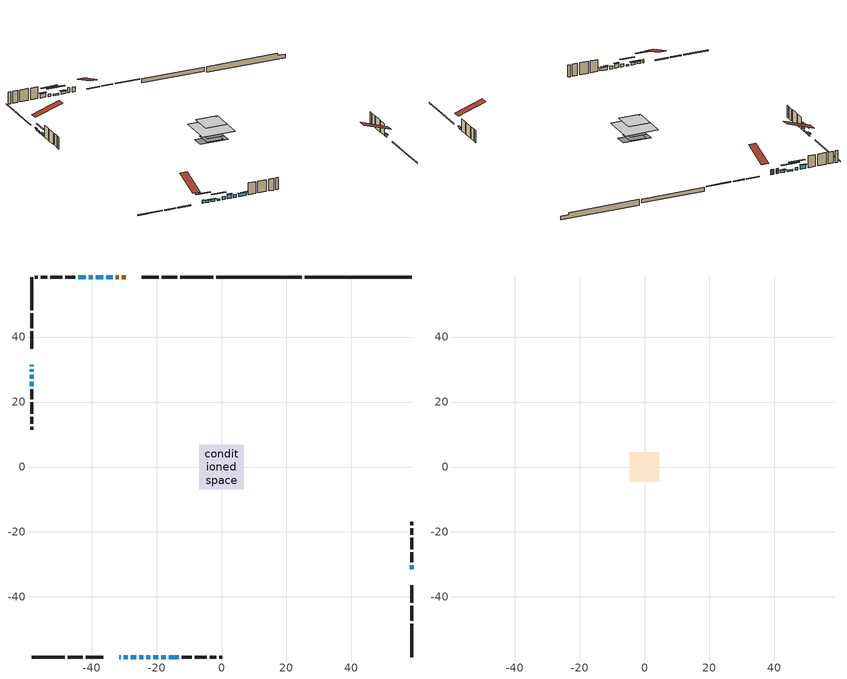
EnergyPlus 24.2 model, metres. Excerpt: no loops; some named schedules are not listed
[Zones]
conditioned space
 floor outside (Floor1 construction): -3.54,-3.54 -3.54,3.54 3.54,3.54 3.54,-3.54 z0.82
 floor outside (Floor2 construction): -0.68,-0.68 -0.68,0.68 0.68,0.68 0.68,-0.68 z0.82
 floor adiabatic (AdiabaticFloorConstruction): -6.8,-6.8 -6.8,6.8 6.8,6.8 6.8,-6.8 z3.26
 floor foundation (Slab1 construction): -5.87,-2.36 -5.87,2.36 5.87,2.36 5.87,-2.36 z-1.52
 floor foundation (Slab1 construction 1): -3.32,-3.32 -3.32,3.32 3.32,3.32 3.32,-3.32 z-0.81
 wall outside (RimJoist1 construction): -2.51,58.48 -12.76,58.48 / -58.48,-58.48 -48.23,-58.48 / -58.48,58.48 -58.48,48.23 / 58.48,-58.48 58.48,-48.23 z0.82:1.12
 wall outside (RimJoist2 construction): -13.69,58.48 -18.32,58.48 / -47.3,-58.48 -42.67,-58.48 / -58.48,47.3 -58.48,42.67 / 58.48,-47.3 58.48,-42.67 z0.82:1.12
 wall outside (RimJoist3 construction): -19.24,58.48 -24.62,58.48 / -41.74,-58.48 -36.37,-58.48 / -58.48,41.74 -58.48,36.37 / 58.48,-41.74 58.48,-36.37 z0.82:1.12
 wall outside (AdiabaticWallConstruction 1): -29.48,58.48 -30.75,58.48 / -31.67,58.48 -32.5,58.48 z0.82:2.85
 wall outside (AdiabaticWallConstruction): -31.51,-58.48 -31.07,-58.48 z0.82:2.22; -58.48,31.51 -58.48,30.97 z0.82:1.56; -33.43,58.48 -35.41,58.48 z0.82:1.84; -58.48,30.05 -58.48,29.26 z0.82:1.3; -30.15,-58.48 -28.87,-58.48 z0.82:1.76; -27.95,-58.48 -26.22,-58.48 / -39.68,58.48 -40.81,58.48 z0.82:1.74; 58.48,-31.51 58.48,-30.29 z0.82:1.71; -25.29,-58.48 -24.09,-58.48 / -58.48,28.33 -58.48,27.13 z0.82:1.38; -36.34,58.48 -38.76,58.48 z0.82:1.41; -23.17,-58.48 -21.9,-58.48 / -18.49,-58.48 -17.19,-58.48 z0.82:2.04; -41.73,58.48 -44.15,58.48 / -20.97,-58.48 -19.42,-58.48 z0.82:2.47; -16.26,-58.48 -13.11,-58.48 z0.82:1.96; -58.48,26.21 -58.48,24.88 z0.82:1.68
 wall outside (Wall1 construction): -45.08,58.48 -48.16,58.48 / -12.18,-58.48 -9.1,-58.48 / -58.48,23.95 -58.48,20.87 / 58.48,-29.36 58.48,-26.28 z0.82:5.7
 wall outside (Wall2 construction): -49.09,58.48 -52.66,58.48 / -8.17,-58.48 -4.6,-58.48 / -58.48,19.94 -58.48,16.37 / 58.48,-25.35 58.48,-21.78 z0.82:5.7
 wall outside (Wall3 construction): -53.59,58.48 -55.64,58.48 / -3.67,-58.48 -1.62,-58.48 / -58.48,15.44 -58.48,13.39 / 58.48,-20.85 58.48,-18.79 z0.82:5.7
 wall outside (Wall4 construction): -56.57,58.48 -57.55,58.48 / -0.69,-58.48 0.29,-58.48 / -58.48,12.46 -58.48,11.48 / 58.48,-17.86 58.48,-16.89 z0.82:5.7
 wall foundation (FoundationWall1 construction): 25.56,58.48,-1.52 25.56,58.48,0.82 55.18,58.48,0.82 55.18,58.48,-0.01 58.48,58.48,-0.01 58.48,58.48,-1.52
 wall foundation (FoundationWall2 construction): 24.63,58.48 -1.58,58.48 z-0.81:0.81
 window (WindowConstruction 12): -31.51,-58.48 -31.07,-58.48 z0.82:2.22
 window (WindowConstruction 6): -58.48,31.51 -58.48,30.97 z0.82:1.56
 window (WindowConstruction 7): -33.43,58.48 -35.41,58.48 z0.82:1.83
 window (WindowConstruction 8): -58.48,30.04 -58.48,29.26 z0.82:1.3
 window (WindowConstruction 9): -30.14,-58.48 -28.87,-58.48 z0.82:1.76
 window (WindowConstruction 10): -27.95,-58.48 -26.22,-58.48 z0.82:1.73
 window (WindowConstruction 11): 58.48,-31.51 58.48,-30.29 z0.82:1.71
 window (WindowConstruction 14): -25.29,-58.48 -24.09,-58.48 z0.82:1.38
 window (WindowConstruction 15): -36.34,58.48 -38.76,58.48 z0.82:1.41
 window (WindowConstruction 16): -58.48,28.33 -58.48,27.13 z0.82:1.38
 window (WindowConstruction 13): -23.16,-58.48 -21.9,-58.48 z0.82:2.04
 window (WindowConstruction): -39.69,58.48 -40.8,58.48 z0.82:1.73
 window (WindowConstruction 1): -41.73,58.48 -44.15,58.48 z0.82:2.47
 window (WindowConstruction 2): -20.97,-58.48 -19.42,-58.48 z0.82:2.47
 window (WindowConstruction 3): -18.49,-58.48 -17.19,-58.48 z0.82:2.04
 window (WindowConstruction 4): -16.26,-58.48 -13.11,-58.48 z0.82:1.96
 window (WindowConstruction 5): -58.48,26.21 -58.48,24.88 z0.82:1.68
 door (Door): -29.48,58.48 -30.75,58.48 z0.82:2.85
 door (Door 1): -31.67,58.48 -32.5,58.48 z0.82:2.85
 ceiling adiabatic (AdiabaticFloorConstruction): 6.8,-6.8 6.8,6.8 -6.8,6.8 -6.8,-6.8 z3.26
attic - vented
 floor to conditioned space (Floor3 construction Reversed): -4.47,-4.47 -4.47,4.47 4.47,4.47 4.47,-4.47 z5.7
 floor to conditioned space (Floor4 construction Reversed): -3.79,-3.79 -3.79,3.79 3.79,3.79 3.79,-3.79 z5.7
 roof outside (Roof1 construction): -28.55,58.48,5.7 -28.55,47.07,9.5 -25.55,47.07,9.5 -25.55,58.48,5.7; -32.44,-58.48,5.7 -32.44,-47.07,9.5 -35.44,-47.07,9.5 -35.44,-58.48,5.7; -58.48,32.44,5.7 -47.07,32.44,9.5 -47.07,35.44,9.5 -58.48,35.44,5.7; 58.48,-32.44,5.7 47.07,-32.44,9.5 47.07,-35.44,9.5 58.48,-35.44,5.7
shading: -28.18,-58.48 -34.41,-58.48 -34.41,-59.09 -28.18,-59.09 z5.11; -58.48,30.76 -58.48,31.72 -59.09,31.72 -59.09,30.76 z1.77; -35.62,58.48 -33.22,58.48 -33.22,59.09 -35.62,59.09 z2.05; -58.48,29.05 -58.48,30.26 -59.09,30.26 -59.09,29.05 z1.51; -28.66,-58.48 -30.36,-58.48 -30.36,-59.09 -28.66,-59.09 z1.97; -26.01,-58.48 -28.16,-58.48 -28.16,-59.09 -26.01,-59.09 z1.94; 58.48,-30.08 58.48,-31.72 59.09,-31.72 59.09,-30.08 z1.92; -21.65,-58.48 -27.73,-58.48 -27.73,-58.94 -21.65,-58.94 z3.82; -41.38,58.48 -33.72,58.48 -33.72,59.09 -41.38,59.09 z4.03; -58.48,24.69 -58.48,30.77 -58.94,30.77 -58.94,24.69 z3.82; -43.68,58.48 -36.81,58.48 -36.81,59.09 -43.68,59.09 z4.61; -44.36,58.48 -41.52,58.48 -41.52,59.09 -44.36,59.09 z2.68; -19.21,-58.48 -21.18,-58.48 -21.18,-59.09 -19.21,-59.09 z2.68; -12.71,-58.48 -16.66,-58.48 -16.66,-58.87 -12.71,-58.87 z2.36; -58.48,24.67 -58.48,26.42 -58.94,26.42 -58.94,24.67 z1.89
[Building]
Building 1: Terrain=Suburbs
[Site:Location]
Sudbury AP_ON: Latitude {deg}=46.63; Longitude {deg}=-80.8; Time Zone {hr}=-5; Elevation {m}=348; Keep Site Location Information=Yes
[Site:GroundTemperature:Shallow]
-0.3816, -2.62727, -2.80711, -1.74143, 2.53671, 6.79491, 10.4865, 12.8251, 13.0238, 11.1217, 7.52425, 3.39668
[Site:WaterMainsTemperature]
Calculation Method=Schedule; Temperature Schedule=mains temperature schedule
[Material] Roughness=Rough; Thermal Absorptance=0.9
Name | Thickness {m} | Conductivity {W/m-K} | Density {kg/m3} | Specific Heat {J/kg-K} | Solar Absorptance | Visible Absorptance
asphalt or fiberglass shingles | 0.00635 | 0.162714 | 1121.4 | 1465.45 | 0.4 | 0.4
ceiling loosefill ins | 0.0846667 | 0.0480833 | 16.02 | 1046.75 | 0.7 | 0.7
ceiling stud and cavity | 0.1397 | 0.119304 | 65.682 | 1177.47 | 0.7 | 0.7
ceiling stud and cavity 1 | 0.1397 | 0.119664 | 65.682 | 1177.47 | 0.7 | 0.7
concrete 4.0 in. | 0.1016 | 1.803125 | 2242.8 | 837.4 | 0.7 | 0.7
concrete 8.0 in. | 0.2032 | 1.803125 | 2242.8 | 837.4 | 0.7 | 0.7
door material | 0.04445 | 0.0451087 | 512.64 | 1214.23 | 0.7 | 0.7
door material 1 | 0.04445 | 0.188738 | 512.64 | 1214.23 | 0.7 | 0.7
exterior vertical ins | 0.0457286 | 0.029427 | 32.04 | 1214.23 | 0.7 | 0.7
exterior vertical ins 1 | 0.0436689 | 0.029427 | 32.04 | 1214.23 | 0.7 | 0.7
floor covering | 0.0127 | 0.0433444 | 54.468 | 1339.84 | 0.6 | 0.6
floor rigid ins | 0.051816 | 0.029427 | 32.04 | 1214.23 | 0.7 | 0.7
floor rigid ins 1; wall rigid ins | 0.512978 | 0.029427 | 32.04 | 1214.23 | 0.7 | 0.7
floor stud and cavity | 0.1397 | 0.107621 | 92.3553 | 1139.71 | 0.7 | 0.7
floor stud and cavity 1 | 0.1397 | 0.100022 | 92.3553 | 1139.71 | 0.7 | 0.7
floor stud and cavity 2 | 0.1397 | 1.75129 | 37.0049 | 1207.88 | 0.7 | 0.7
furniture material conditioned space 1 | 0.1524 | 0.115458 | 640.8 | 1214.23 | 0.6 | 0.6
gypsum board | 0.0127 | 0.160291 | 801 | 837.4 | 0.6 | 0.6
gypsum board 1 | 0.0127 | 0.160291 | 801 | 837.4 | 0.7 | 0.7
osb sheathing 0.5 in. | 0.0127 | 0.115458 | 512.64 | 1214.23 | 0.7 | 0.7
osb sheathing 0.75 in. | 0.01905 | 0.115458 | 512.64 | 1214.23 | 0.7 | 0.7
osb sheathing 2.0 in. | 0.0508 | 0.115458 | 512.64 | 1214.23 | 0.7 | 0.7
rim joist rigid ins | 0.103632 | 0.029427 | 32.04 | 1214.23 | 0.7 | 0.7
rim joist stud and cavity | 0.0508 | 0.0293316 | 125.044 | 1163.47 | 0.6 | 0.6
rim joist stud and cavity 1 | 0.0508 | 0.0348607 | 125.044 | 1163.47 | 0.6 | 0.6
rim joist stud and cavity 2 | 0.0508 | 0.0407728 | 125.044 | 1163.47 | 0.6 | 0.6
wall stud and cavity | 0.1397 | 0.0813726 | 139.0536 | 1170.24 | 0.7 | 0.7
wall stud and cavity 1 | 0.1397 | 0.0931203 | 139.0536 | 1170.24 | 0.7 | 0.7
wall stud and cavity 2 | 0.1397 | 0.101586 | 139.0536 | 1170.24 | 0.7 | 0.7
wall stud and cavity 3 | 0.1397 | 0.0860503 | 139.0536 | 1170.24 | 0.7 | 0.7
wall stud and cavity 4 | 0.0889 | 0.380278 | 52.3479 | 1209.89 | 0.7 | 0.7
wall stud and cavity 5 | 0.0889 | 0.391764 | 83.0341 | 1211.67 | 0.7 | 0.7
wood siding | 0.0254 | 0.102417 | 544.68 | 1172.36 | 0.4 | 0.4
wood siding 1; wood siding 2; wood siding 3 | 0.0254 | 0.102417 | 544.68 | 1172.36 | 0.7 | 0.7
[WindowMaterial:SimpleGlazingSystem]
Name | U-Factor {W/m2-K} | Solar Heat Gain Coefficient
WindowMaterial | 2.03159 | 0.53
WindowMaterial 1 | 1.90667 | 0.62
WindowMaterial 10 | 1.99411 | 0.56
WindowMaterial 11 | 2.027046 | 0.54
WindowMaterial 12 | 3.31425 | 0.59
WindowMaterial 13 | 3.30232 | 0.66
WindowMaterial 14 | 2.11278 | 0.48
WindowMaterial 15 | 3.310274 | 0.64
WindowMaterial 2 | 1.9379 | 0.6
WindowMaterial 3 | 2.95937 | 0.64
WindowMaterial 4 | 1.93222 | 0.6
WindowMaterial 5 | 2.975272 | 0.61
WindowMaterial 6 | 2.17297 | 0.43
WindowMaterial 7 | 1.97083 | 0.57
WindowMaterial 8 | 2.18717 | 0.43
WindowMaterial 9 | 2.01512 | 0.54
[Construction]
AdiabaticFloorConstruction: floor stud and cavity 2, floor rigid ins 1, osb sheathing 0.75 in., floor covering
AdiabaticWallConstruction: wood siding 2, wall rigid ins, wall stud and cavity 4, gypsum board
AdiabaticWallConstruction 1: wood siding 3, wall rigid ins, wall stud and cavity 4, gypsum board
Door: door material
Door 1: door material 1
Floor1 construction: floor stud and cavity, floor rigid ins, osb sheathing 0.75 in., floor covering
Floor2 construction: floor stud and cavity 1, floor rigid ins, osb sheathing 0.75 in., floor covering
Floor3 construction Reversed: gypsum board, ceiling stud and cavity, ceiling loosefill ins
Floor4 construction Reversed: gypsum board, ceiling stud and cavity 1, ceiling loosefill ins
FoundationWall1 construction; FoundationWall2 construction: concrete 8.0 in., gypsum board 1
furniture construction conditioned space 1: furniture material conditioned space 1
PartitionWallConstruction: gypsum board, wall stud and cavity 5, gypsum board
RimJoist1 construction: wood siding 1, osb sheathing 2.0 in., rim joist stud and cavity
RimJoist2 construction: wood siding 1, rim joist rigid ins, osb sheathing 2.0 in., rim joist stud and cavity 1
RimJoist3 construction: wood siding 1, rim joist rigid ins, osb sheathing 2.0 in., rim joist stud and cavity 2
Roof1 construction: asphalt or fiberglass shingles
Slab1 construction; Slab1 construction 1: concrete 4.0 in.
Wall1 construction: wood siding, osb sheathing 0.5 in., wall stud and cavity, gypsum board
Wall2 construction: wood siding, osb sheathing 0.5 in., wall stud and cavity 1, gypsum board
Wall3 construction: wood siding, osb sheathing 0.5 in., wall stud and cavity 2, gypsum board
Wall4 construction: wood siding, osb sheathing 0.5 in., wall stud and cavity 3, gypsum board
WindowConstruction: WindowMaterial
WindowConstruction 1: WindowMaterial 1
WindowConstruction 10: WindowMaterial 10
WindowConstruction 11: WindowMaterial 11
WindowConstruction 12: WindowMaterial 12
WindowConstruction 13: WindowMaterial 13
WindowConstruction 14; WindowConstruction 16: WindowMaterial 14
WindowConstruction 15: WindowMaterial 15
WindowConstruction 2: WindowMaterial 2
WindowConstruction 3: WindowMaterial 3
WindowConstruction 4: WindowMaterial 4
WindowConstruction 5: WindowMaterial 5
WindowConstruction 6: WindowMaterial 6
WindowConstruction 7: WindowMaterial 7
WindowConstruction 8: WindowMaterial 8
WindowConstruction 9: WindowMaterial 9
[Zone] Multiplier=1; Part of Total Floor Area=Yes
Name | Volume {m3}
attic - vented | 84.7178
conditioned space | 697.3
[Space]
Name | Zone | Volume {m3}
attic - vented 1 | attic - vented | 84.7178
conditioned space 1 | conditioned space | 697.3
[ZoneInfiltration:EffectiveLeakageArea]
infil attic - vented 1: Zone or Space=attic - vented 1; Schedule=Always On Discrete; Effective Air Leakage Area {cm2}=5311.74; Stack Coefficient=0.000264467; Wind Coefficient=1.09877e-05
[ZoneMixing]
whole house fan mix: Zone or Space=attic - vented; Schedule=Always On Continuous; Design Flow Rate Calculation Method=Flow/Zone; Design Flow Rate {m3/s}=0; Source Zone or Space=conditioned space
[SurfaceProperty:ExposedFoundationPerimeter] Exposed Perimeter Calculation Method=TotalExposedPerimeter
Name | Total Exposed Perimeter {m}
Slab1 | 32.918
Slab1 1 | 26.213
[InternalMass] Zone or ZoneList=conditioned space; Space or SpaceList=conditioned space 1
Name | Construction | Surface Area {m2}
furniture mass conditioned space 1 | furniture construction conditioned space 1 | 134.728
partition wall mass | PartitionWallConstruction | 336.821
[Lights]
interior lighting: Zone or ZoneList or Space or SpaceList=conditioned space 1; Schedule=interior lighting schedule; Design Level Calculation Method=LightingLevel; Lighting Level {W}=343.2; Return Air Fraction=0; Fraction Radiant=0.6; Fraction Visible=0.2; Fraction Replaceable=1
[People]
occupants: Zone or ZoneList or Space or SpaceList=conditioned space 1; Number of People Schedule=occupants schedule; Number of People Calculation Method=People; Number of People=3; Fraction Radiant=0.314171; Sensible Heat Fraction=0.56303; Activity Level Schedule=occupants activity schedule; Carbon Dioxide Generation Rate {m3/s-W}=0; Enable ASHRAE 55 Comfort Warnings=No; Mean Radiant Temperature Calculation Type=EnclosureAveraged
[ElectricEquipment] Zone or ZoneList or Space or SpaceList=conditioned space 1; Design Level Calculation Method=EquipmentLevel
Name | Schedule | Design Level {W} | Fraction Latent | Fraction Radiant | Fraction Lost
clothes dryer | clothes dryer schedule | 140.772 | 0.015 | 0.081 | 0.85
clothes washer | clothes washer schedule | 32.1985 | 0.03 | 0.162 | 0.7
cooking range | cooking range schedule | 215.147 | 0.08 | 0.432 | 0.2
dishwasher | dishwasher schedule | 66.8632 | 0.3 | 0.18 | 0.4
fridge | fridge schedule | 72.9452 | 0 | 0.6 | 0
mech vent house fan | mech vent house fan schedule | 4.035 | 0 | 0 | 1
mech vent house fan cfis | mech vent house fan cfis schedule | 0 | 0 | 0 | 0
misc plug loads | misc plug loads schedule | 494.7 | 0.045 | 0.513 | 0.1
whole house fan | Always On Discrete | 0 | 0 | 0 | 1
[OtherEquipment] Zone or ZoneList or Space or SpaceList=conditioned space 1; Design Level Calculation Method=EquipmentLevel
Name | Fuel Type | Schedule | Design Level {W} | Fraction Latent | Fraction Radiant | Fraction Lost
clothes dryer 1 | Electricity | clothes dryer schedule | 0 | 0.015 | 0.081 | 0.85
cooking range 1 | Electricity | cooking range schedule | 0 | 0.08 | 0.432 | 0.2
general water use latent | None | general water use schedule | 62.594 | 1 | 0 | 0
general water use sensible | None | general water use schedule | -61.6891 | 0 | 0.6 | 0
mech vent house fan latent load | None | Always On Discrete | 0 | 1 | 0 | 0
mech vent house fan sensible load | None | Always On Discrete | 0 | 0 | 0 | 0
water heater energy adjustment1 | NaturalGas | Always On Discrete | 0.01 | 0 | 0 | 1
[ZoneInfiltration:DesignFlowRate] Zone or ZoneList or Space or SpaceList=conditioned space 1; Schedule=Always On Discrete; Design Flow Rate Calculation Method=Flow/Zone; Design Flow Rate {m3/s}=0
infil flow; natural vent flow; whole house fan flow
[Foundation:Kiva] Initial Indoor Air Temperature {C}=18; Wall Depth Below Slab {m}=0.2032; Custom Block X Position 1 {m}=0.2159; Custom Block Z Position 1 {m}=0
Name | Wall Height Above Grade {m} | Custom Block Material Name 1 | Custom Block Depth 1 {m}
Foundation Kiva 1 | 0.820003 | exterior vertical ins | 2.34001
Foundation Kiva 2 | 0.810006 | exterior vertical ins 1 | 1.620012
[Foundation:Kiva:Settings]
Soil Conductivity {W/m-K}=0.849921; Soil Density {kg/m3}=1842.3; Soil Specific Heat {J/kg-K}=418.7; Ground Solar Absorptivity=0.9; Ground Thermal Absorptivity=0.9; Ground Surface Roughness {m}=0.03; Far-Field Width {m}=40; Deep-Ground Boundary Condition=ZeroFlux; Deep-Ground Depth {m}=40; Minimum Cell Dimension {m}=0.2; Maximum Cell Growth Coefficient=3; Simulation Timestep=Timestep
[Exterior:Lights]
exterior lighting: Schedule=exterior lighting schedule; Design Level {W}=75.6
[Schedule:Constant]
Name | Hourly Value
Always On Continuous; mech vent house fan schedule; mech vent house fan cfis schedule; Always On Discrete | 1
occupants activity schedule | 117.228
fridge schedule | 0
[Schedule:Week:Daily]
interior lighting schedule Week Rule - Jan1-Jan27: interior lighting schedule day, interior lighting schedule day, interior lighting schedule day, interior lighting schedule day, interior lighting schedule day, interior lighting schedule day, interior lighting schedule day, interior lighting schedule default day, interior lighting schedule default day, interior lighting schedule default day, interior lighting schedule default day, interior lighting schedule default day
interior lighting schedule Week Rule - Jan28-Feb3: interior lighting schedule day, interior lighting schedule day, interior lighting schedule day, interior lighting schedule day, interior lighting schedule day 1, interior lighting schedule day 1, interior lighting schedule day 1, interior lighting schedule default day, interior lighting schedule default day, interior lighting schedule default day, interior lighting schedule default day, interior lighting schedule default day
interior lighting schedule Week Rule - Feb4-Feb24: interior lighting schedule day 1, interior lighting schedule day 1, interior lighting schedule day 1, interior lighting schedule day 1, interior lighting schedule day 1, interior lighting schedule day 1, interior lighting schedule day 1, interior lighting schedule default day, interior lighting schedule default day, interior lighting schedule default day, interior lighting schedule default day, interior lighting schedule default day
interior lighting schedule Week Rule - Feb25-Mar3: interior lighting schedule day 1, interior lighting schedule day 1, interior lighting schedule day 1, interior lighting schedule day 1, interior lighting schedule day 2, interior lighting schedule day 2, interior lighting schedule day 2, interior lighting schedule default day, interior lighting schedule default day, interior lighting schedule default day, interior lighting schedule default day, interior lighting schedule default day
interior lighting schedule Week Rule - Mar4-Mar31: interior lighting schedule day 2, interior lighting schedule day 2, interior lighting schedule day 2, interior lighting schedule day 2, interior lighting schedule day 2, interior lighting schedule day 2, interior lighting schedule day 2, interior lighting schedule default day, interior lighting schedule default day, interior lighting schedule default day, interior lighting schedule default day, interior lighting schedule default day
interior lighting schedule Week Rule - Apr1-Apr28: interior lighting schedule day 3, interior lighting schedule day 3, interior lighting schedule day 3, interior lighting schedule day 3, interior lighting schedule day 3, interior lighting schedule day 3, interior lighting schedule day 3, interior lighting schedule default day, interior lighting schedule default day, interior lighting schedule default day, interior lighting schedule default day, interior lighting schedule default day
interior lighting schedule Week Rule - Apr29-May5: interior lighting schedule day 3, interior lighting schedule day 3, interior lighting schedule day 4, interior lighting schedule day 4, interior lighting schedule day 4, interior lighting schedule day 4, interior lighting schedule day 4, interior lighting schedule default day, interior lighting schedule default day, interior lighting schedule default day, interior lighting schedule default day, interior lighting schedule default day
interior lighting schedule Week Rule - May6-May26: interior lighting schedule day 4, interior lighting schedule day 4, interior lighting schedule day 4, interior lighting schedule day 4, interior lighting schedule day 4, interior lighting schedule day 4, interior lighting schedule day 4, interior lighting schedule default day, interior lighting schedule default day, interior lighting schedule default day, interior lighting schedule default day, interior lighting schedule default day
interior lighting schedule Week Rule - May27-Jun2: interior lighting schedule day 4, interior lighting schedule day 4, interior lighting schedule day 4, interior lighting schedule day 4, interior lighting schedule day 4, interior lighting schedule day 5, interior lighting schedule day 5, interior lighting schedule default day, interior lighting schedule default day, interior lighting schedule default day, interior lighting schedule default day, interior lighting schedule default day
interior lighting schedule Week Rule - Jun3-Jun30: interior lighting schedule day 5, interior lighting schedule day 5, interior lighting schedule day 5, interior lighting schedule day 5, interior lighting schedule day 5, interior lighting schedule day 5, interior lighting schedule day 5, interior lighting schedule default day, interior lighting schedule default day, interior lighting schedule default day, interior lighting schedule default day, interior lighting schedule default day
interior lighting schedule Week Rule - Jul1-Jul28: interior lighting schedule day 6, interior lighting schedule day 6, interior lighting schedule day 6, interior lighting schedule day 6, interior lighting schedule day 6, interior lighting schedule day 6, interior lighting schedule day 6, interior lighting schedule default day, interior lighting schedule default day, interior lighting schedule default day, interior lighting schedule default day, interior lighting schedule default day
interior lighting schedule Week Rule - Jul29-Aug4: interior lighting schedule day 6, interior lighting schedule day 6, interior lighting schedule day 6, interior lighting schedule day 7, interior lighting schedule day 7, interior lighting schedule day 7, interior lighting schedule day 7, interior lighting schedule default day, interior lighting schedule default day, interior lighting schedule default day, interior lighting schedule default day, interior lighting schedule default day
interior lighting schedule Week Rule - Aug5-Aug25: interior lighting schedule day 7, interior lighting schedule day 7, interior lighting schedule day 7, interior lighting schedule day 7, interior lighting schedule day 7, interior lighting schedule day 7, interior lighting schedule day 7, interior lighting schedule default day, interior lighting schedule default day, interior lighting schedule default day, interior lighting schedule default day, interior lighting schedule default day
interior lighting schedule Week Rule - Aug26-Sep1: interior lighting schedule day 7, interior lighting schedule day 7, interior lighting schedule day 7, interior lighting schedule day 7, interior lighting schedule day 7, interior lighting schedule day 7, interior lighting schedule day 8, interior lighting schedule default day, interior lighting schedule default day, interior lighting schedule default day, interior lighting schedule default day, interior lighting schedule default day
interior lighting schedule Week Rule - Sep2-Sep29: interior lighting schedule day 8, interior lighting schedule day 8, interior lighting schedule day 8, interior lighting schedule day 8, interior lighting schedule day 8, interior lighting schedule day 8, interior lighting schedule day 8, interior lighting schedule default day, interior lighting schedule default day, interior lighting schedule default day, interior lighting schedule default day, interior lighting schedule default day
interior lighting schedule Week Rule - Sep30-Oct6: interior lighting schedule day 8, interior lighting schedule day 9, interior lighting schedule day 9, interior lighting schedule day 9, interior lighting schedule day 9, interior lighting schedule day 9, interior lighting schedule day 9, interior lighting schedule default day, interior lighting schedule default day, interior lighting schedule default day, interior lighting schedule default day, interior lighting schedule default day
interior lighting schedule Week Rule - Oct7-Oct27: interior lighting schedule day 9, interior lighting schedule day 9, interior lighting schedule day 9, interior lighting schedule day 9, interior lighting schedule day 9, interior lighting schedule day 9, interior lighting schedule day 9, interior lighting schedule default day, interior lighting schedule default day, interior lighting schedule default day, interior lighting schedule default day, interior lighting schedule default day
interior lighting schedule Week Rule - Oct28-Nov3: interior lighting schedule day 9, interior lighting schedule day 9, interior lighting schedule day 9, interior lighting schedule day 9, interior lighting schedule day 10, interior lighting schedule day 10, interior lighting schedule day 10, interior lighting schedule default day, interior lighting schedule default day, interior lighting schedule default day, interior lighting schedule default day, interior lighting schedule default day
interior lighting schedule Week Rule - Nov4-Nov24: interior lighting schedule day 10, interior lighting schedule day 10, interior lighting schedule day 10, interior lighting schedule day 10, interior lighting schedule day 10, interior lighting schedule day 10, interior lighting schedule day 10, interior lighting schedule default day, interior lighting schedule default day, interior lighting schedule default day, interior lighting schedule default day, interior lighting schedule default day
interior lighting schedule Week Rule - Nov25-Dec1: interior lighting schedule day 10, interior lighting schedule day 10, interior lighting schedule day 10, interior lighting schedule day 10, interior lighting schedule day 10, interior lighting schedule day 10, interior lighting schedule day 11, interior lighting schedule default day, interior lighting schedule default day, interior lighting schedule default day, interior lighting schedule default day, interior lighting schedule default day
interior lighting schedule Week Rule - Dec2-Dec31: interior lighting schedule day 11, interior lighting schedule day 11, interior lighting schedule day 11, interior lighting schedule day 11, interior lighting schedule day 11, interior lighting schedule day 11, interior lighting schedule day 11, interior lighting schedule default day, interior lighting schedule default day, interior lighting schedule default day, interior lighting schedule default day, interior lighting schedule default day
occupants schedule Week Rule - Jan1-Dec31: occupants schedule day, occupants schedule day, occupants schedule day, occupants schedule day, occupants schedule day, occupants schedule day, occupants schedule day, occupants schedule default day, occupants schedule default day, occupants schedule default day, occupants schedule default day, occupants schedule default day
clothes dryer schedule Week Rule - Jan1-Dec31: clothes dryer schedule day, clothes dryer schedule day, clothes dryer schedule day, clothes dryer schedule day, clothes dryer schedule day, clothes dryer schedule day, clothes dryer schedule day, clothes dryer schedule default day, clothes dryer schedule default day, clothes dryer schedule default day, clothes dryer schedule default day, clothes dryer schedule default day
clothes washer schedule Week Rule - Jan1-Dec31: clothes washer schedule day, clothes washer schedule day, clothes washer schedule day, clothes washer schedule day, clothes washer schedule day, clothes washer schedule day, clothes washer schedule day, clothes washer schedule default day, clothes washer schedule default day, clothes washer schedule default day, clothes washer schedule default day, clothes washer schedule default day
cooking range schedule Week Rule - Jan1-Dec31: cooking range schedule day, cooking range schedule day, cooking range schedule day, cooking range schedule day, cooking range schedule day, cooking range schedule day, cooking range schedule day, cooking range schedule default day, cooking range schedule default day, cooking range schedule default day, cooking range schedule default day, cooking range schedule default day
dishwasher schedule Week Rule - Jan1-Dec31: dishwasher schedule day, dishwasher schedule day, dishwasher schedule day, dishwasher schedule day, dishwasher schedule day, dishwasher schedule day, dishwasher schedule day, dishwasher schedule default day, dishwasher schedule default day, dishwasher schedule default day, dishwasher schedule default day, dishwasher schedule default day
misc plug loads schedule Week Rule - Jan1-Dec31: misc plug loads schedule day, misc plug loads schedule day, misc plug loads schedule day, misc plug loads schedule day, misc plug loads schedule day, misc plug loads schedule day, misc plug loads schedule day, misc plug loads schedule default day, misc plug loads schedule default day, misc plug loads schedule default day, misc plug loads schedule default day, misc plug loads schedule default day
general water use schedule Week Rule - Jan1-Dec31: general water use schedule day, general water use schedule day, general water use schedule day, general water use schedule day, general water use schedule day, general water use schedule day, general water use schedule day, general water use schedule default day, general water use schedule default day, general water use schedule default day, general water use schedule default day, general water use schedule default day
exterior lighting schedule Week Rule - Jan1-Jan27: exterior lighting schedule day, exterior lighting schedule day, exterior lighting schedule day, exterior lighting schedule day, exterior lighting schedule day, exterior lighting schedule day, exterior lighting schedule day, exterior lighting schedule default day, exterior lighting schedule default day, exterior lighting schedule default day, exterior lighting schedule default day, exterior lighting schedule default day
exterior lighting schedule Week Rule - Jan28-Feb3: exterior lighting schedule day, exterior lighting schedule day, exterior lighting schedule day, exterior lighting schedule day, exterior lighting schedule day 1, exterior lighting schedule day 1, exterior lighting schedule day 1, exterior lighting schedule default day, exterior lighting schedule default day, exterior lighting schedule default day, exterior lighting schedule default day, exterior lighting schedule default day
exterior lighting schedule Week Rule - Feb4-Feb24: exterior lighting schedule day 1, exterior lighting schedule day 1, exterior lighting schedule day 1, exterior lighting schedule day 1, exterior lighting schedule day 1, exterior lighting schedule day 1, exterior lighting schedule day 1, exterior lighting schedule default day, exterior lighting schedule default day, exterior lighting schedule default day, exterior lighting schedule default day, exterior lighting schedule default day
exterior lighting schedule Week Rule - Feb25-Mar3: exterior lighting schedule day 1, exterior lighting schedule day 1, exterior lighting schedule day 1, exterior lighting schedule day 1, exterior lighting schedule day 2, exterior lighting schedule day 2, exterior lighting schedule day 2, exterior lighting schedule default day, exterior lighting schedule default day, exterior lighting schedule default day, exterior lighting schedule default day, exterior lighting schedule default day
exterior lighting schedule Week Rule - Mar4-Mar31: exterior lighting schedule day 2, exterior lighting schedule day 2, exterior lighting schedule day 2, exterior lighting schedule day 2, exterior lighting schedule day 2, exterior lighting schedule day 2, exterior lighting schedule day 2, exterior lighting schedule default day, exterior lighting schedule default day, exterior lighting schedule default day, exterior lighting schedule default day, exterior lighting schedule default day
exterior lighting schedule Week Rule - Apr1-Apr28: exterior lighting schedule day 3, exterior lighting schedule day 3, exterior lighting schedule day 3, exterior lighting schedule day 3, exterior lighting schedule day 3, exterior lighting schedule day 3, exterior lighting schedule day 3, exterior lighting schedule default day, exterior lighting schedule default day, exterior lighting schedule default day, exterior lighting schedule default day, exterior lighting schedule default day
exterior lighting schedule Week Rule - Apr29-May5: exterior lighting schedule day 3, exterior lighting schedule day 3, exterior lighting schedule day 4, exterior lighting schedule day 4, exterior lighting schedule day 4, exterior lighting schedule day 4, exterior lighting schedule day 4, exterior lighting schedule default day, exterior lighting schedule default day, exterior lighting schedule default day, exterior lighting schedule default day, exterior lighting schedule default day
exterior lighting schedule Week Rule - May6-May26: exterior lighting schedule day 4, exterior lighting schedule day 4, exterior lighting schedule day 4, exterior lighting schedule day 4, exterior lighting schedule day 4, exterior lighting schedule day 4, exterior lighting schedule day 4, exterior lighting schedule default day, exterior lighting schedule default day, exterior lighting schedule default day, exterior lighting schedule default day, exterior lighting schedule default day
[Schedule:Year]
interior lighting schedule: interior lighting schedule Week Rule - Jan1-Jan27, 1, 1, 1, 27, interior lighting schedule Week Rule - Jan28-Feb3, 1, 28, 2, 3, interior lighting schedule Week Rule - Feb4-Feb24, 2, 4, 2, 24, interior lighting schedule Week Rule - Feb25-Mar3, 2, 25, 3, 3, interior lighting schedule Week Rule - Mar4-Mar31, 3, 4, 3, 31, interior lighting schedule Week Rule - Apr1-Apr28, 4, 1, 4, 28, interior lighting schedule Week Rule - Apr29-May5, 4, 29, 5, 5, interior lighting schedule Week Rule - May6-May26, 5, 6, 5, 26, interior lighting schedule Week Rule - May27-Jun2, 5, 27, 6, 2, interior lighting schedule Week Rule - Jun3-Jun30, 6, 3, 6, 30, interior lighting schedule Week Rule - Jul1-Jul28, 7, 1, 7, 28, interior lighting schedule Week Rule - Jul29-Aug4, 7, 29, 8, 4, interior lighting schedule Week Rule - Aug5-Aug25, 8, 5, 8, 25, interior lighting schedule Week Rule - Aug26-Sep1, 8, 26, 9, 1, interior lighting schedule Week Rule - Sep2-Sep29, 9, 2, 9, 29, interior lighting schedule Week Rule - Sep30-Oct6, 9, 30, 10, 6, interior lighting schedule Week Rule - Oct7-Oct27, 10, 7, 10, 27, interior lighting schedule Week Rule - Oct28-Nov3, 10, 28, 11, 3, interior lighting schedule Week Rule - Nov4-Nov24, 11, 4, 11, 24, interior lighting schedule Week Rule - Nov25-Dec1, 11, 25, 12, 1, interior lighting schedule Week Rule - Dec2-Dec31, 12, 2, 12, 31
occupants schedule: occupants schedule Week Rule - Jan1-Dec31, 1, 1, 12, 31
clothes dryer schedule: clothes dryer schedule Week Rule - Jan1-Dec31, 1, 1, 12, 31
clothes washer schedule: clothes washer schedule Week Rule - Jan1-Dec31, 1, 1, 12, 31
cooking range schedule: cooking range schedule Week Rule - Jan1-Dec31, 1, 1, 12, 31
dishwasher schedule: dishwasher schedule Week Rule - Jan1-Dec31, 1, 1, 12, 31
misc plug loads schedule: misc plug loads schedule Week Rule - Jan1-Dec31, 1, 1, 12, 31
general water use schedule: general water use schedule Week Rule - Jan1-Dec31, 1, 1, 12, 31
exterior lighting schedule: exterior lighting schedule Week Rule - Jan1-Jan27, 1, 1, 1, 27, exterior lighting schedule Week Rule - Jan28-Feb3, 1, 28, 2, 3, exterior lighting schedule Week Rule - Feb4-Feb24, 2, 4, 2, 24, exterior lighting schedule Week Rule - Feb25-Mar3, 2, 25, 3, 3, exterior lighting schedule Week Rule - Mar4-Mar31, 3, 4, 3, 31, exterior lighting schedule Week Rule - Apr1-Apr28, 4, 1, 4, 28, exterior lighting schedule Week Rule - Apr29-May5, 4, 29, 5, 5, exterior lighting schedule Week Rule - May6-May26, 5, 6, 5, 26, exterior lighting schedule Week Rule - May27-Jun2, 5, 27, 6, 2, exterior lighting schedule Week Rule - Jun3-Jun30, 6, 3, 6, 30, exterior lighting schedule Week Rule - Jul1-Jul28, 7, 1, 7, 28, exterior lighting schedule Week Rule - Jul29-Aug4, 7, 29, 8, 4, exterior lighting schedule Week Rule - Aug5-Aug25, 8, 5, 8, 25, exterior lighting schedule Week Rule - Aug26-Sep1, 8, 26, 9, 1, exterior lighting schedule Week Rule - Sep2-Sep29, 9, 2, 9, 29, exterior lighting schedule Week Rule - Sep30-Oct6, 9, 30, 10, 6, exterior lighting schedule Week Rule - Oct7-Oct27, 10, 7, 10, 27, exterior lighting schedule Week Rule - Oct28-Nov3, 10, 28, 11, 3, exterior lighting schedule Week Rule - Nov4-Nov24, 11, 4, 11, 24, exterior lighting schedule Week Rule - Nov25-Dec1, 11, 25, 12, 1, exterior lighting schedule Week Rule - Dec2-Dec31, 12, 2, 12, 31
[Schedule:Compact]
mains temperature schedule: Through: 01/01, For: AllDays, Until: 24:00, 4.89722, Through: 01/02, For: AllDays, Until: 24:00, 4.825, Through: 01/03, For: AllDays, Until: 24:00, 4.75389, Through: 01/04, For: AllDays, Until: 24:00, 4.68333, Through: 01/05, For: AllDays, Until: 24:00, 4.61444, Through: 01/06, For: AllDays, Until: 24:00, 4.54611, Through: 01/07, For: AllDays, Until: 24:00, 4.47889, Through: 01/08, For: AllDays, Until: 24:00, 4.41333, Through: 01/09, For: AllDays, Until: 24:00, 4.34833, Through: 01/10, For: AllDays, Until: 24:00, 4.285, Through: 01/11, For: AllDays, Until: 24:00, 4.22278, Through: 01/12, For: AllDays, Until: 24:00, 4.16111, Through: 01/13, For: AllDays, Until: 24:00, 4.10167, Through: 01/14, For: AllDays, Until: 24:00, 4.04278, Through: 01/15, For: AllDays, Until: 24:00, 3.985, Through: 01/16, For: AllDays, Until: 24:00, 3.92889, Through: 01/17, For: AllDays, Until: 24:00, 3.87389, Through: 01/18, For: AllDays, Until: 24:00, 3.82056, Through: 01/19, For: AllDays, Until: 24:00, 3.76833, Through: 01/20, For: AllDays, Until: 24:00, 3.71722, Through: 01/21, For: AllDays, Until: 24:00, 3.66778, Through: 01/22, For: AllDays, Until: 24:00, 3.61944, Through: 01/23, For: AllDays, Until: 24:00, 3.57278, Through: 01/24, For: AllDays, Until: 24:00, 3.52722, Through: 01/25, For: AllDays, Until: 24:00, 3.48333, Through: 01/26, For: AllDays, Until: 24:00, 3.44056, Through: 01/27, For: AllDays, Until: 24:00, 3.39944, Through: 01/28, For: AllDays, Until: 24:00, 3.35944, Through: 01/29, For: AllDays, Until: 24:00, 3.32111, Through: 01/30, For: AllDays, Until: 24:00, 3.28444, Through: 01/31, For: AllDays, Until: 24:00, 3.24889, Through: 02/01, For: AllDays, Until: 24:00, 3.215, Through: 02/02, For: AllDays, Until: 24:00, 3.18278, Through: 02/03, For: AllDays, Until: 24:00, 3.15167, Through: 02/04, For: AllDays, Until: 24:00, 3.12278, Through: 02/05, For: AllDays, Until: 24:00, 3.095, Through: 02/06, For: AllDays, Until: 24:00, 3.06833, Through: 02/07, For: AllDays, Until: 24:00, 3.04389, Through: 02/08, For: AllDays, Until: 24:00, 3.02056, Through: 02/09, For: AllDays, Until: 24:00, 2.99889, Through: 02/10, For: AllDays, Until: 24:00, 2.97889, Through: 02/11, For: AllDays, Until: 24:00, 2.96056, Through: 02/12, For: AllDays, Until: 24:00, 2.94333, Through: 02/13, For: AllDays, Until: 24:00, 2.92833, Through: 02/14, For: AllDays, Until: 24:00, 2.91444, Through: 02/15, For: AllDays, Until: 24:00, 2.90222, Through: 02/16, For: AllDays, Until: 24:00, 2.89167, Through: 02/17, For: AllDays, Until: 24:00, 2.88278, Through: 02/18, For: AllDays, Until: 24:00, 2.87556, Through: 02/19, For: AllDays, Until: 24:00, 2.86944, Through: 02/20, For: AllDays, Until: 24:00, 2.86556, Through: 02/21, For: AllDays, Until: 24:00, 2.86278, Through: 02/22, For: AllDays, Until: 24:00, 2.86222, Through: 02/23, For: AllDays, Until: 24:00, 2.86278, Through: 02/24, For: AllDays, Until: 24:00, 2.865, Through: 02/25, For: AllDays, Until: 24:00, 2.86889, Through: 02/26, For: AllDays, Until: 24:00, 2.87444, Through: 02/27, For: AllDays, Until: 24:00, 2.88111, Through: 02/28, For: AllDays, Until: 24:00, 2.89, Through: 03/01, For: AllDays, Until: 24:00, 2.9, Through: 03/02, For: AllDays, Until: 24:00, 2.91222, Through: 03/03, For: AllDays, Until: 24:00, 2.92556, Through: 03/04, For: AllDays, Until: 24:00, 2.94056, Through: 03/05, For: AllDays, Until: 24:00, 2.95722, Through: 03/06, For: AllDays, Until: 24:00, 2.97556, Through: 03/07, For: AllDays, Until: 24:00, 2.995, Through: 03/08, For: AllDays, Until: 24:00, 3.01611, Through: 03/09, For: AllDays, Until: 24:00, 3.03944, Through: 03/10, For: AllDays, Until: 24:00, 3.06389, Through: 03/11, For: AllDays, Until: 24:00, 3.08944, Through: 03/12, For: AllDays, Until: 24:00, 3.11722, Through: 03/13, For: AllDays, Until: 24:00, 3.14611, Through: 03/14, For: AllDays, Until: 24:00, 3.17667, Through: 03/15, For: AllDays, Until: 24:00, 3.20889, Through: 03/16, For: AllDays, Until: 24:00, 3.24222, Through: 03/17, For: AllDays, Until: 24:00, 3.27722, Through: 03/18, For: AllDays, Until: 24:00, 3.31389, Through: 03/19, For: AllDays, Until: 24:00, 3.35222, Through: 03/20, For: AllDays, Until: 24:00, 3.39167, Through: 03/21, For: AllDays, Until: 24:00, 3.43222, Through: 03/22, For: AllDays, Until: 24:00, 3.475, Through: 03/23, For: AllDays, Until: 24:00, 3.51833, Through: 03/24, For: AllDays, Until: 24:00, 3.56389, Through: 03/25, For: AllDays, Until: 24:00, 3.61056, Through: 03/26, For: AllDays, Until: 24:00, 3.65833, Through: 03/27, For: AllDays, Until: 24:00, 3.70778, Through: 03/28, For: AllDays, Until: 24:00, 3.75833, Through: 03/29, For: AllDays, Until: 24:00, 3.81056, Through: 03/30, For: AllDays, Until: 24:00, 3.86389, Through: 03/31, For: AllDays, Until: 24:00, 3.91833, Through: 04/01, For: AllDays, Until: 24:00, 3.97444, Through: 04/02, For: AllDays, Until: 24:00, 4.03167, Through: 04/03, For: AllDays, Until: 24:00, 4.09, Through: 04/04, For: AllDays, Until: 24:00, 4.15, Through: 04/05, For: AllDays, Until: 24:00, 4.21056, Through: 04/06, For: AllDays, Until: 24:00, 4.27278, Through: 04/07, For: AllDays, Until: 24:00, 4.33611, Through: 04/08, For: AllDays, Until: 24:00, 4.40056, Through: 04/09, For: AllDays, Until: 24:00, 4.46611, Through: 04/10, For: AllDays, Until: 24:00, 4.53333, Through: 04/11, For: AllDays, Until: 24:00, 4.60111, Through: 04/12, For: AllDays, Until: 24:00, 4.67, Through: 04/13, For: AllDays, Until: 24:00, 4.74, Through: 04/14, For: AllDays, Until: 24:00, 4.81111, Through: 04/15, For: AllDays, Until: 24:00, 4.88333, Through: 04/16, For: AllDays, Until: 24:00, 4.95667, Through: 04/17, For: AllDays, Until: 24:00, 5.03056, Through: 04/18, For: AllDays, Until: 24:00, 5.10556, Through: 04/19, For: AllDays, Until: 24:00, 5.18167, Through: 04/20, For: AllDays, Until: 24:00, 5.25889, Through: 04/21, For: AllDays, Until: 24:00, 5.33667, Through: 04/22, For: AllDays, Until: 24:00, 5.415, Through: 04/23, For: AllDays, Until: 24:00, 5.495, Through: 04/24, For: AllDays, Until: 24:00, 5.575, Through: 04/25, For: AllDays, Until: 24:00, 5.65611, Through: 04/26, For: AllDays, Until: 24:00, 5.73833, Through: 04/27, For: AllDays, Until: 24:00, 5.82111, Through: 04/28, For: AllDays, Until: 24:00, 5.90444, Through: 04/29, For: AllDays, Until: 24:00, 5.98833, Through: 04/30, For: AllDays, Until: 24:00, 6.07333, Through: 05/01, For: AllDays, Until: 24:00, 6.15889, Through: 05/02, For: AllDays, Until: 24:00, 6.245, Through: 05/03, For: AllDays, Until: 24:00, 6.33167, Through: 05/04, For: AllDays, Until: 24:00, 6.41889, Through: 05/05, For: AllDays, Until: 24:00, 6.50667, Through: 05/06, For: AllDays, Until: 24:00, 6.595, Through: 05/07, For: AllDays, Until: 24:00, 6.68389, Through: 05/08, For: AllDays, Until: 24:00, 6.77333, Through: 05/09, For: AllDays, Until: 24:00, 6.86333, Through: 05/10, For: AllDays, Until: 24:00, 6.95333, Through: 05/11, For: AllDays, Until: 24:00, 7.04389, Through: 05/12, For: AllDays, Until: 24:00, 7.135, Through: 05/13, For: AllDays, Until: 24:00, 7.22611, Through: 05/14, For: AllDays, Until: 24:00, 7.31778, Through: 05/15, For: AllDays, Until: 24:00, 7.40944, Through: 05/16, For: AllDays, Until: 24:00, 7.50167, Through: 05/17, For: AllDays, Until: 24:00, 7.59389, Through: 05/18, For: AllDays, Until: 24:00, 7.68667, Through: 05/19, For: AllDays, Until: 24:00, 7.77944, Through: 05/20, For: AllDays, Until: 24:00, 7.87222, Through: 05/21, For: AllDays, Until: 24:00, 7.96556, Through: 05/22, For: AllDays, Until: 24:00, 8.05833, Through: 05/23, For: AllDays, Until: 24:00, 8.15167, Through: 05/24, For: AllDays, Until: 24:00, 8.245, Through: 05/25, For: AllDays, Until: 24:00, 8.33833, Through: 05/26, For: AllDays, Until: 24:00, 8.43167, Through: 05/27, For: AllDays, Until: 24:00, 8.52444, Through: 05/28, For: AllDays, Until: 24:00, 8.61778, Through: 05/29, For: AllDays, Until: 24:00, 8.71056, Through: 05/30, For: AllDays, Until: 24:00, 8.80333, Through: 05/31, For: AllDays, Until: 24:00, 8.89611, Through: 06/01, For: AllDays, Until: 24:00, 8.98889, Through: 06/02, For: AllDays, Until: 24:00, 9.08111, Through: 06/03, For: AllDays, Until: 24:00, 9.17333, Through: 06/04, For: AllDays, Until: 24:00, 9.265, Through: 06/05, For: AllDays, Until: 24:00, 9.35667, Through: 06/06, For: AllDays, Until: 24:00, 9.44778, Through: 06/07, For: AllDays, Until: 24:00, 9.53889, Through: 06/08, For: AllDays, Until: 24:00, 9.62889, Through: 06/09, For: AllDays, Until: 24:00, 9.71944, Through: 06/10, For: AllDays, Until: 24:00, 9.80889, Through: 06/11, For: AllDays, Until: 24:00, 9.89833, Through: 06/12, For: AllDays, Until: 24:00, 9.98667, Through: 06/13, For: AllDays, Until: 24:00, 10.075, Through: 06/14, For: AllDays, Until: 24:00, 10.1628, Through: 06/15, For: AllDays, Until: 24:00, 10.25, Through: 06/16, For: AllDays, Until: 24:00, 10.3367, Through: 06/17, For: AllDays, Until: 24:00, 10.4222, Through: 06/18, For: AllDays, Until: 24:00, 10.5078, Through: 06/19, For: AllDays, Until: 24:00, 10.5922, Through: 06/20, For: AllDays, Until: 24:00, 10.6761, Through: 06/21, For: AllDays, Until: 24:00, 10.7594, Through: 06/22, For: AllDays, Until: 24:00, 10.8422, Through: 06/23, For: AllDays, Until: 24:00, 10.9239, Through: 06/24, For: AllDays, Until: 24:00, 11.005, Through: 06/25, For: AllDays, Until: 24:00, 11.085, Through: 06/26, For: AllDays, Until: 24:00, 11.1644, Through: 06/27, For: AllDays, Until: 24:00, 11.2428, Through: 06/28, For: AllDays, Until: 24:00, 11.3206, Through: 06/29, For: AllDays, Until: 24:00, 11.3972, Through: 06/30, For: AllDays, Until: 24:00, 11.4728, Through: 07/01, For: AllDays, Until: 24:00, 11.5478, Through: 07/02, For: AllDays, Until: 24:00, 11.6217, Through: 07/03, For: AllDays, Until: 24:00, 11.6944, Through: 07/04, For: AllDays, Until: 24:00, 11.7667, Through: 07/05, For: AllDays, Until: 24:00, 11.8372, Through: 07/06, For: AllDays, Until: 24:00, 11.9072, Through: 07/07, For: AllDays, Until: 24:00, 11.9756, Through: 07/08, For: AllDays, Until: 24:00, 12.0433, Through: 07/09, For: AllDays, Until: 24:00, 12.11, Through: 07/10, For: AllDays, Until: 24:00, 12.1756, Through: 07/11, For: AllDays, Until: 24:00, 12.2394, Through: 07/12, For: AllDays, Until: 24:00, 12.3028, Through: 07/13, For: AllDays, Until: 24:00, 12.3644, Through: 07/14, For: AllDays, Until: 24:00, 12.425, Through: 07/15, For: AllDays, Until: 24:00, 12.4844, Through: 07/16, For: AllDays, Until: 24:00, 12.5428, Through: 07/17, For: AllDays, Until: 24:00, 12.5994, Through: 07/18, For: AllDays, Until: 24:00, 12.655, Through: 07/19, For: AllDays, Until: 24:00, 12.7094, Through: 07/20, For: AllDays, Until: 24:00, 12.7628, Through: 07/21, For: AllDays, Until: 24:00, 12.8144, Through: 07/22, For: AllDays, Until: 24:00, 12.8644, Through: 07/23, For: AllDays, Until: 24:00, 12.9133, Through: 07/24, For: AllDays, Until: 24:00, 12.9611, Through: 07/25, For: AllDays, Until: 24:00, 13.0072, Through: 07/26, For: AllDays, Until: 24:00, 13.0522, Through: 07/27, For: AllDays, Until: 24:00, 13.0956, Through: 07/28, For: AllDays, Until: 24:00, 13.1378, Through: 07/29, For: AllDays, Until: 24:00, 13.1783, Through: 07/30, For: AllDays, Until: 24:00, 13.2172, Through: 07/31, For: AllDays, Until: 24:00, 13.255, Through: 08/01, For: AllDays, Until: 24:00, 13.2911, Through: 08/02, For: AllDays, Until: 24:00, 13.3261, Through: 08/03, For: AllDays, Until: 24:00, 13.3589, Through: 08/04, For: AllDays, Until: 24:00, 13.3906, Through: 08/05, For: AllDays, Until: 24:00, 13.4211, Through: 08/06, For: AllDays, Until: 24:00, 13.4494, Through: 08/07, For: AllDays, Until: 24:00, 13.4767, Through: 08/08, For: AllDays, Until: 24:00, 13.5022, Through: 08/09, For: AllDays, Until: 24:00, 13.5261, Through: 08/10, For: AllDays, Until: 24:00, 13.5489, Through: 08/11, For: AllDays, Until: 24:00, 13.57, Through: 08/12, For: AllDays, Until: 24:00, 13.5889, Through: 08/13, For: AllDays, Until: 24:00, 13.6067, Through: 08/14, For: AllDays, Until: 24:00, 13.6233, Through: 08/15, For: AllDays, Until: 24:00, 13.6378, Through: 08/16, For: AllDays, Until: 24:00, 13.6506, Through: 08/17, For: AllDays, Until: 24:00, 13.6622, Through: 08/18, For: AllDays, Until: 24:00, 13.6722, Through: 08/19, For: AllDays, Until: 24:00, 13.6806, Through: 08/20, For: AllDays, Until: 24:00, 13.6872, Through: 08/21, For: AllDays, Until: 24:00, 13.6922, Through: 08/22, For: AllDays, Until: 24:00, 13.6956, Through: 08/23, For: AllDays, Until: 24:00, 13.6972, Through: 08/24, For: AllDays, Until: 24:00, 13.6978, Through: 08/25, For: AllDays, Until: 24:00, 13.6961, Through: 08/26, For: AllDays, Until: 24:00, 13.6933, Through: 08/27, For: AllDays, Until: 24:00, 13.6889, Through: 08/28, For: AllDays, Until: 24:00, 13.6822, Through: 08/29, For: AllDays, Until: 24:00, 13.6744, Through: 08/30, For: AllDays, Until: 24:00, 13.6656, Through: 08/31, For: AllDays, Until: 24:00, 13.6544, Through: 09/01, For: AllDays, Until: 24:00, 13.6417, Through: 09/02, For: AllDays, Until: 24:00, 13.6278, Through: 09/03, For: AllDays, Until: 24:00, 13.6122, Through: 09/04, For: AllDays, Until: 24:00, 13.5944, Through: 09/05, For: AllDays, Until: 24:00, 13.5756, Through: 09/06, For: AllDays, Until: 24:00, 13.5556, Through: 09/07, For: AllDays, Until: 24:00, 13.5333, Through: 09/08, For: AllDays, Until: 24:00, 13.51, Through: 09/09, For: AllDays, Until: 24:00, 13.4844, Through: 09/10, For: AllDays, Until: 24:00, 13.4578, Through: 09/11, For: AllDays, Until: 24:00, 13.43, Through: 09/12, For: AllDays, Until: 24:00, 13.4, Through: 09/13, For: AllDays, Until: 24:00, 13.3689, Through: 09/14, For: AllDays, Until: 24:00, 13.3361, Through: 09/15, For: AllDays, Until: 24:00, 13.3017, Through: 09/16, For: AllDays, Until: 24:00, 13.2661, Through: 09/17, For: AllDays, Until: 24:00, 13.2289, Through: 09/18, For: AllDays, Until: 24:00, 13.1906, Through: 09/19, For: AllDays, Until: 24:00, 13.15, Through: 09/20, For: AllDays, Until: 24:00, 13.1089, Through: 09/21, For: AllDays, Until: 24:00, 13.0656, Through: 09/22, For: AllDays, Until: 24:00, 13.0211, Through: 09/23, For: AllDays, Until: 24:00, 12.9756, Through: 09/24, For: AllDays, Until: 24:00, 12.9283, Through: 09/25, For: AllDays, Until: 24:00, 12.8794, Through: 09/26, For: AllDays, Until: 24:00, 12.8294, Through: 09/27, For: AllDays, Until: 24:00, 12.7783, Through: 09/28, For: AllDays, Until: 24:00, 12.7256, Through: 09/29, For: AllDays, Until: 24:00, 12.6717, Through: 09/30, For: AllDays, Until: 24:00, 12.6167, Through: 10/01, For: AllDays, Until: 24:00, 12.56, Through: 10/02, For: AllDays, Until: 24:00, 12.5022, Through: 10/03, For: AllDays, Until: 24:00, 12.4433, Through: 10/04, For: AllDays, Until: 24:00, 12.3828, Through: 10/05, For: AllDays, Until: 24:00, 12.3217, Through: 10/06, For: AllDays, Until: 24:00, 12.2589, Through: 10/07, For: AllDays, Until: 24:00, 12.195, Through: 10/08, For: AllDays, Until: 24:00, 12.13, Through: 10/09, For: AllDays, Until: 24:00, 12.0639, Through: 10/10, For: AllDays, Until: 24:00, 11.9967, Through: 10/11, For: AllDays, Until: 24:00, 11.9283, Through: 10/12, For: AllDays, Until: 24:00, 11.8589, Through: 10/13, For: AllDays, Until: 24:00, 11.7883, Through: 10/14, For: AllDays, Until: 24:00, 11.7167, Through: 10/15, For: AllDays, Until: 24:00, 11.6439, Through: 10/16, For: AllDays, Until: 24:00, 11.5706, Through: 10/17, For: AllDays, Until: 24:00, 11.4961, Through: 10/18, For: AllDays, Until: 24:00, 11.4206, Through: 10/19, For: AllDays, Until: 24:00, 11.3439, Through: 10/20, For: AllDays, Until: 24:00, 11.2667, Through: 10/21, For: AllDays, Until: 24:00, 11.1883, Through: 10/22, For: AllDays, Until: 24:00, 11.1094, Through: 10/23, For: AllDays, Until: 24:00, 11.0294, Through: 10/24, For: AllDays, Until: 24:00, 10.9483, Through: 10/25, For: AllDays, Until: 24:00, 10.8672, Through: 10/26, For: AllDays, Until: 24:00, 10.785, Through: 10/27, For: AllDays, Until: 24:00, 10.7017, Through: 10/28, For: AllDays, Until: 24:00, 10.6178, Through: 10/29, For: AllDays, Until: 24:00, 10.5333, Through: 10/30, For: AllDays, Until: 24:00, 10.4483, Through: 10/31, For: AllDays, Until: 24:00, 10.3628, Through: 11/01, For: AllDays, Until: 24:00, 10.2761, Through: 11/02, For: AllDays, Until: 24:00, 10.1894, Through: 11/03, For: AllDays, Until: 24:00, 10.1017, Through: 11/04, For: AllDays, Until: 24:00, 10.0139, Through: 11/05, For: AllDays, Until: 24:00, 9.925, Through: 11/06, For: AllDays, Until: 24:00, 9.83611, Through: 11/07, For: AllDays, Until: 24:00, 9.74667, Through: 11/08, For: AllDays, Until: 24:00, 9.65667, Through: 11/09, For: AllDays, Until: 24:00, 9.56611, Through: 11/10, For: AllDays, Until: 24:00, 9.47556, Through: 11/11, For: AllDays, Until: 24:00, 9.38444, Through: 11/12, For: AllDays, Until: 24:00, 9.29278, Through: 11/13, For: AllDays, Until: 24:00, 9.20111, Through: 11/14, For: AllDays, Until: 24:00, 9.10889, Through: 11/15, For: AllDays, Until: 24:00, 9.01667, Through: 11/16, For: AllDays, Until: 24:00, 8.92444, Through: 11/17, For: AllDays, Until: 24:00, 8.83167, Through: 11/18, For: AllDays, Until: 24:00, 8.73889, Through: 11/19, For: AllDays, Until: 24:00, 8.64611, Through: 11/20, For: AllDays, Until: 24:00, 8.55278, Through: 11/21, For: AllDays, Until: 24:00, 8.46, Through: 11/22, For: AllDays, Until: 24:00, 8.36667, Through: 11/23, For: AllDays, Until: 24:00, 8.27333, Through: 11/24, For: AllDays, Until: 24:00, 8.18, Through: 11/25, For: AllDays, Until: 24:00, 8.08667, Through: 11/26, For: AllDays, Until: 24:00, 7.99389, Through: 11/27, For: AllDays, Until: 24:00, 7.90056, Through: 11/28, For: AllDays, Until: 24:00, 7.80778, Through: 11/29, For: AllDays, Until: 24:00, 7.715, Through: 11/30, For: AllDays, Until: 24:00, 7.62222, Through: 12/01, For: AllDays, Until: 24:00, 7.53, Through: 12/02, For: AllDays, Until: 24:00, 7.43778, Through: 12/03, For: AllDays, Until: 24:00, 7.34556, Through: 12/04, For: AllDays, Until: 24:00, 7.25389, Through: 12/05, For: AllDays, Until: 24:00, 7.16278, Through: 12/06, For: AllDays, Until: 24:00, 7.07167, Through: 12/07, For: AllDays, Until: 24:00, 6.98056, Through: 12/08, For: AllDays, Until: 24:00, 6.89056, Through: 12/09, For: AllDays, Until: 24:00, 6.80056, Through: 12/10, For: AllDays, Until: 24:00, 6.71111, Through: 12/11, For: AllDays, Until: 24:00, 6.62222, Through: 12/12, For: AllDays, Until: 24:00, 6.53333, Through: 12/13, For: AllDays, Until: 24:00, 6.44556, Through: 12/14, For: AllDays, Until: 24:00, 6.35833, Through: 12/15, For: AllDays, Until: 24:00, 6.27111, Through: 12/16, For: AllDays, Until: 24:00, 6.185, Through: 12/17, For: AllDays, Until: 24:00, 6.09944, Through: 12/18, For: AllDays, Until: 24:00, 6.01444, Through: 12/19, For: AllDays, Until: 24:00, 5.93, Through: 12/20, For: AllDays, Until: 24:00, 5.84611, Through: 12/21, For: AllDays, Until: 24:00, 5.76333, Through: 12/22, For: AllDays, Until: 24:00, 5.68111, Through: 12/23, For: AllDays, Until: 24:00, 5.59944, Through: 12/24, For: AllDays, Until: 24:00, 5.51889, Through: 12/25, For: AllDays, Until: 24:00, 5.43944, Through: 12/26, For: AllDays, Until: 24:00, 5.36056, Through: 12/27, For: AllDays, Until: 24:00, 5.28222, Through: 12/28, For: AllDays, Until: 24:00, 5.205, Through: 12/29, For: AllDays, Until: 24:00, 5.12889, Through: 12/30, For: AllDays, Until: 24:00, 5.05333, Through: 12/31, For: AllDays, Until: 24:00, 4.97889
